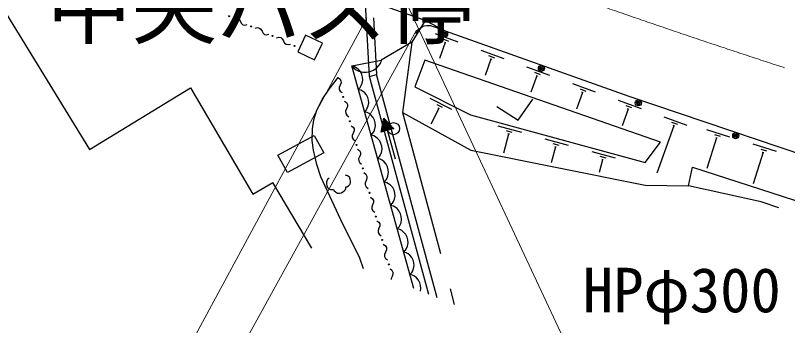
# Model space of a CAD drawing. Units: millimetres, scale not verified. Extents: x 40000 to 680000, y 20000 to 380000.
# Drawn here: x 147557 to 179271, y 261652 to 274410 of the extents above; entities that cross this region are included whole.
import ezdxf
from ezdxf.enums import TextEntityAlignment as Align

# ---------------------------------------------------------------- set-up
doc = ezdxf.new("R2010")
doc.units = ezdxf.units.MM
doc.header["$LTSCALE"] = 1000
doc.header["$PDMODE"] = 32
doc.header["$PDSIZE"] = 500
doc.linetypes.add('CHAIN', pattern=[18.5, 12, -1.5, 3.5, -1.5])
doc.linetypes.add('DASHED', pattern=[7.5, 6, -1.5])
for name, color, linetype, lineweight in [('M-BGD', 7, 'Continuous', 25), ('M-BGD-EXST', 7, 'Continuous', 25), ('M-BMK', 2, 'CHAIN', 13), ('M-STR-HTXT', 7, 'Continuous', 13)]:
    doc.layers.add(name, color=color, linetype=linetype, lineweight=lineweight)
doc.layers.add('M-BMK-HTXT', color=7, linetype='Continuous')
doc.styles.add('ＭＳ ゴシック', font='')
doc.styles.get('ＭＳ ゴシック').set_extended_font_data('MS Gothic')

msp = doc.modelspace()

# ---------------------------------------------------------------- linework, layer by layer
at = {"layer": 'M-BGD', "linetype": 'DASHED'}
for p, q in [((162097, 271904), (161175, 289250)), ((161473, 289290), (162387, 271982)), ((164382, 274206), (161073, 275374)), ((162164, 271922), (162164, 271908)), ((163459, 270411), (165584, 262518)), ((178182, 266737), (175209, 267401)), ((186025, 264126), (178182, 266737))]:
    msp.add_line(p, q, dxfattribs=at)
at = {"layer": 'M-BGD'}
for p, q in [((145968, 276454), (150601, 268895)), ((156498, 274299), (156596, 274320)), ((156596, 274320), (156677, 274306)), ((156677, 274306), (156742, 274254)), ((156742, 274254), (156838, 274079)), ((156838, 274079), (156903, 274028)), ((156903, 274028), (156984, 274013)), ((156984, 274013), (157081, 274035)), ((164382, 274206), (163841, 273307)), ((165226, 273768), (164382, 274206)), ((157409, 273886), (157502, 273907)), ((157502, 273907), (157579, 273892)), ((157579, 273892), (157640, 273844)), ((157640, 273844), (157686, 273761)), ((157686, 273761), (157732, 273677)), ((164022, 273667), (164049, 273743)), ((164049, 273743), (164127, 273842)), ((164127, 273842), (164217, 273916)), ((164217, 273916), (164345, 273977)), ((164345, 273977), (164459, 274000)), ((164459, 274000), (164604, 273990)), ((164604, 273990), (164755, 273936)), ((165226, 273768), (164755, 273936)), ((172765, 271071), (165226, 273768)), ((157732, 273677), (157793, 273629)), ((157793, 273629), (157870, 273614)), ((157870, 273614), (157963, 273635)), ((158275, 273494), (158372, 273515)), ((158372, 273515), (158453, 273501)), ((158453, 273501), (158518, 273449)), ((158518, 273449), (158566, 273362)), ((159475, 273598), (159150, 272916)), ((160165, 273269), (159475, 273598)), ((165748, 273306), (164809, 273648)), ((165362, 273340), (165127, 273426)), ((158566, 273362), (158614, 273274)), ((158614, 273274), (158679, 273223)), ((158679, 273223), (158760, 273208)), ((158760, 273208), (158858, 273230)), ((159840, 272587), (160165, 273269)), ((163841, 273307), (162579, 272569)), ((163841, 273307), (163459, 270411)), ((165210, 273289), (164973, 272639)), ((165240, 273278), (165181, 273300)), ((159150, 272916), (159840, 272587)), ((167628, 272621), (166688, 272964)), ((167241, 272656), (167006, 272741)), ((161368, 272342), (162579, 272569)), ((162486, 272348), (162546, 272436)), ((162546, 272436), (162596, 272572)), ((164373, 272567), (163957, 271478)), ((174046, 269197), (164373, 272567)), ((167089, 272605), (166849, 271945)), ((167119, 272594), (167060, 272615)), ((163921, 263176), (161368, 272342)), ((161368, 272342), (161465, 272233)), ((161484, 272298), (161371, 272329)), ((161465, 272233), (161552, 272173)), ((161558, 272256), (161484, 272298)), ((161552, 272173), (161664, 272118)), ((161637, 272195), (161558, 272256)), ((161727, 272096), (161637, 272195)), ((161664, 272118), (161825, 272072)), ((162125, 272102), (162268, 272154)), ((162268, 272154), (162401, 272256)), ((162401, 272256), (162486, 272348)), ((169507, 271937), (168567, 272279)), ((160442, 271370), (160809, 271852)), ((160809, 271852), (160888, 271790)), ((160888, 271790), (160928, 271718)), ((161778, 271986), (161727, 272096)), ((161811, 271870), (161778, 271986)), ((161824, 271749), (161811, 271870)), ((161825, 272072), (161977, 272075)), ((161977, 272075), (162125, 272102)), ((162097, 271904), (162387, 271982)), ((164532, 262934), (162097, 271904)), ((164880, 262796), (162387, 271982)), ((168969, 271920), (168725, 271251)), ((169120, 271971), (168885, 272057)), ((168998, 271909), (168939, 271931)), ((160893, 271543), (160856, 271450)), ((160930, 271636), (160893, 271543)), ((160928, 271718), (160930, 271636)), ((161720, 271450), (161762, 271524)), ((161762, 271524), (161798, 271617)), ((161798, 271617), (161824, 271749)), ((163957, 271478), (166252, 270321)), ((171386, 271252), (170446, 271595)), ((150601, 268895), (154748, 271436)), ((154748, 271436), (157302, 267061)), ((160162, 270950), (160442, 271370)), ((160856, 271450), (160857, 271368)), ((160857, 271368), (160898, 271296)), ((160898, 271296), (160977, 271234)), ((161640, 271366), (161720, 271450)), ((161746, 271336), (161640, 271366)), ((161817, 271297), (161746, 271336)), ((161892, 271239), (161817, 271297)), ((161977, 271144), (161892, 271239)), ((170848, 271236), (170601, 270557)), ((170999, 271287), (170765, 271372)), ((170877, 271225), (170818, 271246)), ((159940, 270518), (160162, 270950)), ((161071, 270887), (161154, 270822)), ((162026, 271039), (161977, 271144)), ((162057, 270930), (162026, 271039)), ((162069, 270815), (162057, 270930)), ((165484, 270541), (164591, 270991)), ((173265, 270568), (172326, 270910)), ((180356, 268511), (172765, 271071)), ((161159, 270562), (161120, 270465)), ((161154, 270822), (161196, 270747)), ((161198, 270660), (161159, 270562)), ((161196, 270747), (161198, 270660)), ((161895, 270450), (161971, 270531)), ((161971, 270531), (162010, 270601)), ((162010, 270601), (162045, 270690)), ((162045, 270690), (162069, 270815)), ((164947, 270587), (164622, 269941)), ((165104, 270620), (164880, 270733)), ((164975, 270573), (164919, 270601)), ((172727, 270551), (172476, 269863)), ((172879, 270602), (172644, 270688)), ((172756, 270540), (172698, 270562)), ((159811, 270113), (159940, 270518)), ((161120, 270465), (161122, 270378)), ((161122, 270378), (161164, 270303)), ((161164, 270303), (161247, 270238)), ((162007, 270419), (161895, 270450)), ((162081, 270378), (162007, 270419)), ((162160, 270317), (162081, 270378)), ((162250, 270217), (162160, 270317)), ((162302, 270107), (162250, 270217)), ((163459, 270411), (166264, 268864)), ((166252, 270321), (173419, 268356)), ((175144, 269883), (174205, 270226)), ((159754, 269740), (159811, 270113)), ((162334, 269991), (162302, 270107)), ((162347, 269870), (162334, 269991)), ((162580, 269613), (162692, 270189)), ((162640, 269920), (162715, 269650)), ((162655, 269997), (162749, 269659)), ((162670, 270073), (162782, 269669)), ((162685, 270150), (162816, 269678)), ((162692, 270189), (163086, 269753)), ((162719, 270160), (162850, 269688)), ((162771, 270102), (162884, 269697)), ((162823, 270043), (162917, 269706)), ((162876, 269985), (162951, 269716)), ((162928, 269927), (162985, 269725)), ((174758, 269918), (174523, 270003)), ((159751, 269262), (159754, 269740)), ((161346, 269873), (161425, 269812)), ((161425, 269812), (161465, 269740)), ((161466, 269657), (161429, 269564)), ((161465, 269740), (161466, 269657)), ((162163, 269487), (162243, 269572)), ((162243, 269572), (162285, 269646)), ((162285, 269646), (162321, 269739)), ((162321, 269739), (162347, 269870)), ((163086, 269753), (162580, 269613)), ((162595, 269689), (162614, 269622)), ((162610, 269766), (162647, 269631)), ((162625, 269843), (162681, 269641)), ((163161, 268503), (162833, 269683)), ((162981, 269869), (163018, 269734)), ((163033, 269811), (163052, 269744)), ((168350, 269591), (167385, 269855)), ((167961, 269594), (167720, 269660)), ((174606, 269866), (173898, 267922)), ((174636, 269856), (174577, 269877)), ((175937, 269720), (176891, 269421)), ((158341, 268665), (159832, 269475)), ((159796, 268871), (159751, 269262)), ((159832, 269475), (160220, 268762)), ((161429, 269564), (161392, 269472)), ((161392, 269472), (161394, 269389)), ((161394, 269389), (161434, 269317)), ((161434, 269317), (161513, 269256)), ((162275, 269456), (162163, 269487)), ((162349, 269414), (162275, 269456)), ((162428, 269353), (162349, 269414)), ((162518, 269254), (162428, 269353)), ((162570, 269144), (162518, 269254)), ((167814, 269530), (167600, 268747)), ((167845, 269522), (167784, 269538)), ((170278, 269062), (169314, 269326)), ((176354, 269380), (175957, 268112)), ((176265, 269512), (176504, 269438)), ((176325, 269389), (176384, 269370)), ((162602, 269028), (162570, 269144)), ((162615, 268907), (162602, 269028)), ((169743, 269001), (169565, 268351)), ((169890, 269065), (169649, 269131)), ((169773, 268993), (169713, 269010)), ((173419, 268356), (174046, 269197)), ((177846, 269122), (178800, 268823)), ((158728, 267951), (158341, 268665)), ((160220, 268762), (158728, 267951)), ((159932, 268275), (159796, 268871)), ((161607, 268908), (161686, 268847)), ((161686, 268847), (161726, 268775)), ((161728, 268692), (161691, 268599)), ((161726, 268775), (161728, 268692)), ((162511, 268608), (162553, 268682)), ((162553, 268682), (162589, 268775)), ((162589, 268775), (162615, 268907)), ((166264, 268864), (173417, 267421)), ((172207, 268533), (171243, 268797)), ((178263, 268782), (177857, 267487)), ((178174, 268914), (178412, 268840)), ((178233, 268791), (178293, 268772)), ((161691, 268599), (161654, 268506)), ((161654, 268506), (161656, 268424)), ((161656, 268424), (161696, 268352)), ((161696, 268352), (161775, 268291)), ((162431, 268524), (162511, 268608)), ((162544, 268493), (162431, 268524)), ((162618, 268451), (162544, 268493)), ((162697, 268390), (162618, 268451)), ((162787, 268291), (162697, 268390)), ((171672, 268472), (171530, 267955)), ((171819, 268536), (171578, 268602)), ((171702, 268464), (171642, 268481)), ((160097, 267774), (159932, 268275)), ((162838, 268180), (162787, 268291)), ((162870, 268065), (162838, 268180)), ((162883, 267944), (162870, 268065)), ((175209, 267401), (175364, 268162)), ((175364, 268162), (186596, 264544)), ((160918, 265997), (160097, 267774)), ((160447, 267709), (160376, 267654)), ((161200, 267818), (161114, 267841)), ((161274, 267751), (161200, 267818)), ((161309, 267676), (161274, 267751)), ((161325, 267598), (161309, 267676)), ((161869, 267943), (161952, 267878)), ((161952, 267878), (161994, 267803)), ((161996, 267716), (161957, 267619)), ((161994, 267803), (161996, 267716)), ((162780, 267645), (162821, 267719)), ((162821, 267719), (162858, 267812)), ((162858, 267812), (162883, 267944)), ((157302, 267061), (158129, 267544)), ((159727, 264835), (158129, 267544)), ((160333, 267564), (160329, 267481)), ((160329, 267481), (160344, 267403)), ((160376, 267654), (160333, 267564)), ((160344, 267403), (160379, 267328)), ((161121, 267292), (161129, 267355)), ((161129, 267355), (161168, 267363)), ((161168, 267363), (161242, 267398)), ((161242, 267398), (161293, 267449)), ((161293, 267449), (161321, 267515)), ((161321, 267515), (161325, 267598)), ((161957, 267619), (161918, 267521)), ((161918, 267521), (161920, 267435)), ((161920, 267435), (161962, 267359)), ((161962, 267359), (162045, 267294)), ((162700, 267560), (162780, 267645)), ((162812, 267529), (162700, 267560)), ((162886, 267488), (162812, 267529)), ((162965, 267427), (162886, 267488)), ((163055, 267327), (162965, 267427)), ((173417, 267421), (175209, 267401)), ((160379, 267328), (160430, 267277)), ((160430, 267277), (160497, 267250)), ((160497, 267250), (160579, 267246)), ((160579, 267246), (160619, 267253)), ((160619, 267253), (160650, 267199)), ((160650, 267199), (160701, 267147)), ((160701, 267147), (160791, 267104)), ((160791, 267104), (160873, 267100)), ((160873, 267100), (160952, 267116)), ((160952, 267116), (161007, 267147)), ((161007, 267147), (161077, 267202)), ((161077, 267202), (161109, 267249)), ((161109, 267249), (161121, 267292)), ((163107, 267217), (163055, 267327)), ((163139, 267101), (163107, 267217)), ((163152, 266980), (163139, 267101)), ((162144, 266930), (162223, 266868)), ((162223, 266868), (162263, 266796)), ((162263, 266796), (162265, 266714)), ((163048, 266682), (163090, 266756)), ((163090, 266756), (163126, 266849)), ((163126, 266849), (163152, 266980)), ((162228, 266621), (162191, 266528)), ((162191, 266528), (162192, 266445)), ((162192, 266445), (162233, 266373)), ((162265, 266714), (162228, 266621)), ((162968, 266597), (163048, 266682)), ((163080, 266566), (162968, 266597)), ((163154, 266524), (163080, 266566)), ((163233, 266463), (163154, 266524)), ((163323, 266364), (163233, 266463)), ((162233, 266373), (162312, 266312)), ((163375, 266254), (163323, 266364)), ((163407, 266138), (163375, 266254)), ((163420, 266017), (163407, 266138)), ((161697, 264431), (160918, 265997)), ((162406, 265964), (162485, 265903)), ((162485, 265903), (162525, 265831)), ((162525, 265831), (162526, 265749)), ((163316, 265718), (163358, 265792)), ((163358, 265792), (163394, 265885)), ((163394, 265885), (163420, 266017)), ((162489, 265656), (162453, 265563)), ((162453, 265563), (162454, 265480)), ((162454, 265480), (162494, 265408)), ((162526, 265749), (162489, 265656)), ((163236, 265634), (163316, 265718)), ((163349, 265603), (163236, 265634)), ((163422, 265561), (163349, 265603)), ((163502, 265500), (163422, 265561)), ((163592, 265401), (163502, 265500)), ((162494, 265408), (162573, 265347)), ((163643, 265290), (163592, 265401)), ((163675, 265175), (163643, 265290)), ((163688, 265054), (163675, 265175)), ((162667, 264999), (162750, 264935)), ((162750, 264935), (162793, 264859)), ((162793, 264859), (162794, 264773)), ((163585, 264755), (163626, 264829)), ((163626, 264829), (163663, 264922)), ((163663, 264922), (163688, 265054)), ((162755, 264675), (162717, 264578)), ((162717, 264578), (162718, 264491)), ((162794, 264773), (162755, 264675)), ((163504, 264670), (163585, 264755)), ((163611, 264641), (163504, 264670)), ((163681, 264601), (163611, 264641)), ((163757, 264543), (163681, 264601)), ((163842, 264449), (163757, 264543)), ((161854, 263993), (161697, 264431)), ((162718, 264491), (162761, 264415)), ((162761, 264415), (162843, 264351)), ((163891, 264344), (163842, 264449)), ((163922, 264234), (163891, 264344)), ((163934, 264119), (163922, 264234)), ((162942, 263986), (163021, 263925)), ((163021, 263925), (163061, 263853)), ((163836, 263836), (163875, 263906)), ((163875, 263906), (163910, 263994)), ((163910, 263994), (163934, 264119)), ((163026, 263677), (162989, 263584)), ((162989, 263584), (162990, 263544)), ((163063, 263770), (163026, 263677)), ((163061, 263853), (163063, 263770)), ((163759, 263755), (163836, 263836)), ((163872, 263724), (163759, 263755)), ((163946, 263683), (163872, 263724)), ((164025, 263622), (163946, 263683)), ((164115, 263522), (164025, 263622)), ((164166, 263412), (164115, 263522)), ((164199, 263296), (164166, 263412)), ((164211, 263175), (164199, 263296)), ((164191, 263069), (164211, 263175))]:
    msp.add_line(p, q, dxfattribs=at)
for centre, radius in [((156335, 274373), 20), ((157245, 273960), 20), ((165184, 273650), 125), ((165184, 273650), 75), ((158119, 273564), 19), ((165184, 273650), 25), ((159021, 273155), 20), ((169160, 272228), 125), ((169160, 272228), 75), ((169160, 272228), 25), ((161024, 271060), 20), ((173141, 270813), 125), ((173141, 270813), 75), ((173141, 270813), 25), ((161296, 270056), 21), ((177142, 269463), 125), ((177142, 269463), 75), ((177142, 269463), 25), ((161560, 269082), 20), ((161822, 268117), 20), ((162095, 267112), 21), ((162359, 266138), 20), ((162620, 265173), 20), ((162893, 264168), 21)]:
    msp.add_circle(centre, radius, dxfattribs=at)
msp.add_point((163086, 269753), dxfattribs=at)
at = {"layer": 'M-BGD-EXST'}
for p, q in [((168210, 270106), (168806, 270959)), ((167334, 270666), (168210, 270106))]:
    msp.add_line(p, q, dxfattribs=at)
at = {"layer": 'M-BMK'}
msp.add_arc((290462, 614616), 360000, 250.07903, 265.75571, dxfattribs=at)
at = {"layer": 'M-STR-HTXT'}
for p, q in [((161984, 274310), (148077, 248532)), ((164034, 273797), (149762, 247879))]:
    msp.add_line(p, q, dxfattribs=at)
msp.add_lwpolyline([(162055, 278271), (170054, 261148), (179804, 261147)], dxfattribs=at)

# ---------------------------------------------------------------- texts
at = {"layer": 'M-BMK-HTXT', "style": 'ＭＳ ゴシック'}
msp.add_text('中央バス停', height=2566, rotation=359.994, dxfattribs=at).set_placement((148826, 272739), align=Align.BOTTOM_LEFT)
at = {"layer": 'M-STR-HTXT', "style": 'ＭＳ ゴシック'}
for s, rotation, p in [('HPφ300', 359.994, (174929, 261647)), ('ガードレール\u3000L=28.0', 330.591, (136658, 255777))]:
    msp.add_text(s, height=1833, rotation=rotation, dxfattribs=at).set_placement(p, align=Align.BOTTOM_CENTER)

doc.saveas('drawing.dxf')
